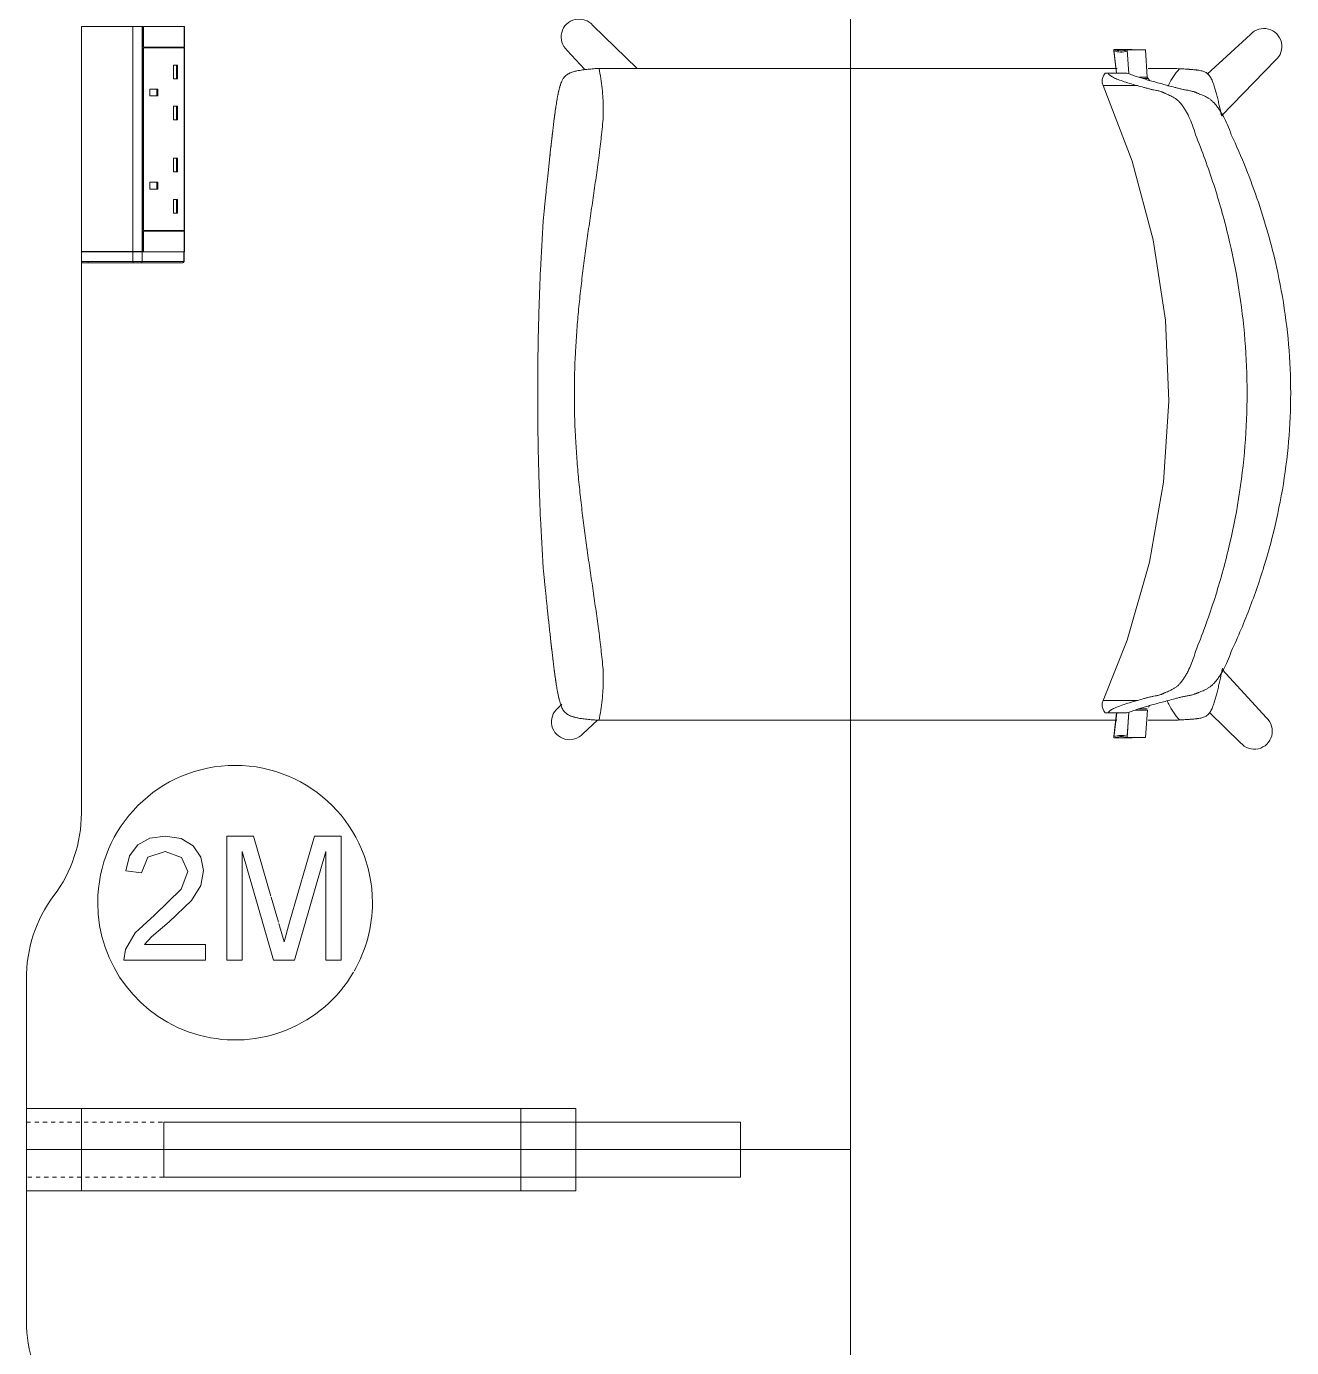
# Model space of a CAD drawing. Header units: millimetres. Extents: x 79795 to 317870, y -36033 to 97293.
# Drawn here: x 182100 to 183021, y 23693 to 24656 of the extents above; entities that cross this region are included whole.
import ezdxf

# ---------------------------------------------------------------- set-up
doc = ezdxf.new("R2010")
doc.units = ezdxf.units.MM
doc.header["$MEASUREMENT"] = 0
doc.linetypes.add('Dash', pattern=[6, 3, -3])
doc.layers.add('I-FURN', color=8, linetype='CONTINUOUS', lineweight=9)
doc.layers.add('I-FURN-HDLN', color=8, linetype='Dash', lineweight=9)

msp = doc.modelspace()

# ---------------------------------------------------------------- linework, layer by layer
at = {"layer": 'I-FURN'}
for p, q in [((182699.93, 23837.59), (182699.93, 24937.59)), ((182699.93, 24937.59), (182699.93, 23837.59)), ((182139.92, 24655.44), (182139.92, 24491.54)), ((182139.93, 24491.54), (182139.93, 24655.44)), ((182177.39, 24655.44), (182139.93, 24655.44)), ((182177.39, 24491.54), (182177.39, 24655.44)), ((182184.31, 24655.44), (182177.39, 24655.44)), ((182185.14, 24655.5), (182182.68, 24655.5)), ((182184.31, 24491.54), (182184.31, 24655.44)), ((182184.31, 24655.44), (182184.94, 24655.44)), ((182184.94, 24655.44), (182184.94, 24640.5)), ((182185.14, 24640.5), (182185.14, 24655.5)), ((182185.14, 24655.5), (182214.97, 24655.5)), ((182214.77, 24491.54), (182214.77, 24655.44)), ((182214.97, 24655.5), (182214.97, 24640.5)), ((182544.59, 24624.92), (182512.32, 24656.26)), ((182991.21, 24649.69), (182959.67, 24620.71)), ((182184.94, 24640), (182184.94, 24507)), ((182214.97, 24640.5), (182185.14, 24640.5)), ((182185.14, 24507), (182185.14, 24640)), ((182214.97, 24640), (182185.14, 24640)), ((182214.59, 24640.5), (182214.59, 24640)), ((182214.97, 24640), (182214.97, 24507)), ((182493.59, 24638.05), (182506.22, 24624.31)), ((182891.67, 24638.72), (182893.73, 24621.54)), ((182905, 24638.72), (182891.67, 24638.72)), ((182891.7, 24637.76), (182893.65, 24621.54)), ((182902.58, 24621.03), (182901.39, 24638.39)), ((182901.39, 24638.39), (182914.72, 24638.39)), ((182914.72, 24638.39), (182916.08, 24618.48)), ((182969.99, 24590.31), (183009.43, 24630.97)), ((182209.94, 24627.4), (182207.07, 24627.4)), ((182207.07, 24617.4), (182207.07, 24627.4)), ((182209.2, 24617.4), (182209.2, 24627.4)), ((182209.94, 24617.4), (182209.94, 24627.4)), ((182516.26, 24624.92), (182516.86, 24624.92)), ((182885.43, 24621.54), (182884.34, 24620)), ((182887.5, 24621.54), (182901.13, 24621.54)), ((182209.94, 24617.4), (182207.07, 24617.4)), ((182883.61, 24618.26), (182883.29, 24616.78)), ((182883.29, 24616.78), (182883.31, 24614.51)), ((182883.31, 24614.51), (182883.86, 24612.43)), ((182884.34, 24620), (182883.61, 24618.26)), ((182883.86, 24612.43), (182905.13, 24557.29)), ((182916.08, 24618.48), (182910.18, 24618.48)), ((182916.11, 24617.53), (182913.1, 24617.53)), ((182916.07, 24618.2), (182916.11, 24617.53)), ((182195.6, 24609.9), (182189.87, 24609.9)), ((182189.87, 24604.9), (182189.87, 24609.9)), ((182195.6, 24604.9), (182189.87, 24604.9)), ((182194.86, 24604.9), (182194.86, 24609.9)), ((182195.6, 24604.9), (182195.6, 24609.9)), ((182209.94, 24597.4), (182207.07, 24597.4)), ((182207.07, 24587.4), (182207.07, 24597.4)), ((182209.2, 24587.4), (182209.2, 24597.4)), ((182209.94, 24587.4), (182209.94, 24597.4)), ((182209.94, 24587.4), (182207.07, 24587.4)), ((182209.94, 24559.61), (182207.07, 24559.61)), ((182207.07, 24549.61), (182207.07, 24559.61)), ((182209.2, 24549.61), (182209.2, 24559.61)), ((182209.94, 24549.61), (182209.94, 24559.61)), ((182905.13, 24557.29), (182920.32, 24500.16)), ((182209.94, 24549.61), (182207.07, 24549.61)), ((182189.87, 24542.11), (182189.87, 24537.11)), ((182195.6, 24542.11), (182189.87, 24542.11)), ((182189.87, 24537.11), (182195.6, 24537.11)), ((182194.86, 24537.11), (182194.86, 24542.11)), ((182195.6, 24537.11), (182195.6, 24542.11)), ((182209.94, 24529.61), (182207.07, 24529.61)), ((182207.07, 24519.61), (182207.07, 24529.61)), ((182209.2, 24519.61), (182209.2, 24529.61)), ((182209.94, 24519.61), (182209.94, 24529.61)), ((182209.94, 24519.61), (182207.07, 24519.61)), ((182184.94, 24506.5), (182184.94, 24491.54)), ((182214.97, 24507), (182185.14, 24507)), ((182185.14, 24491.5), (182185.14, 24506.5)), ((182185.14, 24506.5), (182214.97, 24506.5)), ((182214.59, 24507), (182214.59, 24506.5)), ((182214.97, 24506.5), (182214.97, 24491.5)), ((182920.32, 24500.16), (182929.25, 24441.72)), ((182139.92, 24491.44), (182139.92, 24484.44)), ((182139.93, 24491.54), (182177.39, 24491.54)), ((182139.93, 24484.44), (182139.93, 24491.44)), ((182177.39, 24491.44), (182139.93, 24491.44)), ((182177.39, 24491.54), (182184.31, 24491.54)), ((182177.39, 24484.44), (182177.39, 24491.44)), ((182184.31, 24491.44), (182177.39, 24491.44)), ((182184.94, 24491.54), (182184.31, 24491.54)), ((182184.31, 24484.44), (182184.31, 24491.44)), ((182214.59, 24491.44), (182184.31, 24491.44)), ((182214.97, 24491.5), (182185.14, 24491.5)), ((182214.59, 24484.44), (182214.59, 24491.44)), ((182214.77, 24491.44), (182214.59, 24491.44)), ((182214.77, 24484.44), (182214.77, 24491.44)), ((182214.77, 24484.44), (182214.77, 24491.44)), ((182214.77, 24491.44), (182214.77, 24484.44)), ((182139.93, 24484.44), (182139.93, 24082.59)), ((182139.93, 24082.59), (182139.93, 24484.44)), ((182177.39, 24484.44), (182139.93, 24484.44)), ((182144.92, 24483.44), (182140.93, 24483.44)), ((182140.93, 24483.44), (182177.95, 24483.44)), ((182144.92, 24483.44), (182144.92, 24484.44)), ((182183.49, 24483.44), (182144.92, 24483.44)), ((182184.31, 24484.44), (182177.39, 24484.44)), ((182177.95, 24483.44), (182183.49, 24483.44)), ((182183.49, 24483.44), (182213.77, 24483.44)), ((182183.49, 24483.44), (182213.77, 24483.44)), ((182214.59, 24484.44), (182184.31, 24484.44)), ((182214.43, 24483.7), (182214.4, 24483.67)), ((182214.77, 24484.44), (182214.59, 24484.44)), ((182929.25, 24441.72), (182931.81, 24382.65)), ((182931.81, 24382.65), (182927.97, 24323.64)), ((182927.97, 24323.64), (182917.78, 24265.39)), ((182917.78, 24265.39), (182901.35, 24208.59)), ((182901.35, 24208.59), (182883.86, 24164.66)), ((183002.73, 24151.99), (182970.5, 24187.1)), ((182489.67, 24162.09), (182486.83, 24159.16)), ((182883.29, 24160.31), (182883.31, 24162.58)), ((182883.61, 24158.83), (182883.29, 24160.31)), ((182883.31, 24162.58), (182883.86, 24164.66)), ((182505.03, 24140.43), (182515.8, 24150.31)), ((182516.86, 24150.26), (182516.26, 24150.26)), ((182884.34, 24157.09), (182883.61, 24158.83)), ((182885.43, 24155.55), (182884.34, 24157.09)), ((182887.5, 24155.55), (182901.13, 24155.55)), ((182893.73, 24155.55), (182891.67, 24138.37)), ((182893.88, 24155.55), (182891.7, 24137.42)), ((182901.39, 24138.7), (182902.58, 24156.06)), ((182901.42, 24137.74), (182902.67, 24156.09)), ((182907.27, 24157.65), (182916.11, 24157.65)), ((182910.18, 24158.6), (182916.08, 24158.6)), ((182916.11, 24157.65), (182914.75, 24137.74)), ((182961.23, 24155.9), (182984.01, 24133.79)), ((182891.7, 24137.42), (182905.03, 24137.42)), ((182914.75, 24137.74), (182901.42, 24137.74)), ((182189.8, 24064.32), (182181, 24059.44)), ((182201.16, 24065.95), (182189.8, 24064.32)), ((182212.61, 24064.14), (182201.16, 24065.95)), ((182221.39, 24058.71), (182212.61, 24064.14)), ((182265.24, 24065.95), (182245.79, 24065.95)), ((182245.79, 24065.95), (182245.79, 23975.54)), ((182277.93, 24022.22), (182265.24, 24065.95)), ((182309.69, 24065.95), (182291.51, 24003.33)), ((182329.14, 24065.95), (182309.69, 24065.95)), ((182329.14, 23975.54), (182329.14, 24065.95)), ((182181, 24059.44), (182175.07, 24051.45)), ((182188.39, 24050.52), (182200.92, 24054.65)), ((182200.92, 24054.65), (182212.94, 24050.42)), ((182226.98, 24050.6), (182221.39, 24058.71)), ((182257.09, 23975.54), (182257.09, 24054.65)), ((182257.09, 24054.65), (182279.81, 23975.54)), ((182295.13, 23975.54), (182317.84, 24054.65)), ((182317.84, 24054.65), (182317.84, 23975.54)), ((182175.07, 24051.45), (182172.33, 24040.52)), ((182183.63, 24039.11), (182188.39, 24050.52)), ((182212.94, 24050.42), (182217.54, 24040.06)), ((182228.84, 24040.74), (182226.98, 24050.6)), ((182172.33, 24040.52), (182183.63, 24039.11)), ((182217.54, 24040.06), (182212.66, 24027.26)), ((182226.83, 24030.03), (182228.84, 24040.74)), ((182212.66, 24027.26), (182193.15, 24008.43)), ((182220.15, 24018.95), (182226.83, 24030.03)), ((182203.96, 24003.46), (182220.15, 24018.95)), ((182283.42, 24003.31), (182278.17, 24021.4)), ((182193.15, 24008.43), (182179, 23995.33)), ((182190.96, 23992.59), (182203.96, 24003.46)), ((182287.47, 23988.92), (182283.74, 24002.23)), ((182291.51, 24003.33), (182287.47, 23988.92)), ((182179, 23995.33), (182172.13, 23983.33)), ((182185.86, 23986.84), (182190.96, 23992.59)), ((182230.25, 23986.84), (182185.86, 23986.84)), ((182230.25, 23975.54), (182230.25, 23986.84)), ((182172.13, 23983.33), (182170.92, 23975.54)), ((182170.92, 23975.54), (182230.25, 23975.54)), ((182245.79, 23975.54), (182257.09, 23975.54)), ((182279.81, 23975.54), (182295.13, 23975.54)), ((182317.84, 23975.54), (182329.14, 23975.54)), ((182099.93, 23961.48), (182099.93, 23837.59)), ((182099.93, 23837.59), (182099.93, 23961.48)), ((182139.93, 23867.59), (182099.93, 23867.59)), ((182099.93, 23867.59), (182499.93, 23867.59)), ((182099.93, 23807.59), (182099.93, 23867.59)), ((182099.93, 23807.59), (182099.93, 23867.59)), ((182459.93, 23867.59), (182139.93, 23867.59)), ((182139.93, 23807.59), (182139.93, 23867.59)), ((182139.93, 23807.59), (182139.93, 23867.59)), ((182499.93, 23867.59), (182459.93, 23867.59)), ((182459.93, 23857.59), (182459.93, 23867.59)), ((182459.93, 23807.59), (182459.93, 23867.59)), ((182499.93, 23857.59), (182499.93, 23867.59)), ((182499.93, 23867.59), (182499.93, 23807.59)), ((182199.93, 23857.59), (182199.93, 23817.59)), ((182499.93, 23857.59), (182199.93, 23857.59)), ((182619.93, 23857.59), (182499.93, 23857.59)), ((182619.93, 23817.59), (182619.93, 23857.59)), ((182699.93, 23837.59), (182099.93, 23837.59)), ((182099.93, 23837.59), (182099.93, 23712.59)), ((182099.93, 23712.59), (182099.93, 23837.59)), ((182099.93, 23837.59), (182699.93, 23837.59)), ((182099.93, 23837.59), (182699.93, 23837.59)), ((182699.93, 23837.59), (182099.93, 23837.59)), ((182699.93, 22737.59), (182699.93, 23837.59)), ((182699.93, 23837.59), (182699.93, 22737.59)), ((182199.93, 23817.59), (182499.93, 23817.59)), ((182459.93, 23807.59), (182459.93, 23817.59)), ((182499.93, 23807.59), (182499.93, 23817.59)), ((182499.93, 23817.59), (182619.93, 23817.59)), ((182499.93, 23807.59), (182099.93, 23807.59)), ((182099.93, 23807.59), (182139.93, 23807.59)), ((182139.93, 23807.59), (182459.93, 23807.59)), ((182459.93, 23807.59), (182499.93, 23807.59))]:
    msp.add_line(p, q, dxfattribs=at)
at = {"layer": 'I-FURN', "flags": 128}
for points in [[(182140.92, 24483.44), (182140.88, 24483.44), (182140.84, 24483.45), (182140.8, 24483.45), (182140.76, 24483.45), (182140.72, 24483.46), (182140.68, 24483.47), (182140.64, 24483.48), (182140.61, 24483.49), (182140.57, 24483.51), (182140.53, 24483.52), (182140.49, 24483.54), (182140.46, 24483.55), (182140.42, 24483.57), (182140.39, 24483.59), (182140.36, 24483.62), (182140.32, 24483.64), (182140.29, 24483.66), (182140.26, 24483.69), (182140.23, 24483.72), (182140.2, 24483.75), (182140.18, 24483.77), (182140.15, 24483.8), (182140.12, 24483.84), (182140.1, 24483.87), (182140.08, 24483.9), (182140.06, 24483.94), (182140.04, 24483.97), (182140.02, 24484.01), (182140, 24484.04), (182139.99, 24484.08), (182139.97, 24484.12), (182139.96, 24484.16), (182139.95, 24484.19), (182139.94, 24484.23), (182139.93, 24484.27), (182139.93, 24484.31), (182139.92, 24484.35), (182139.92, 24484.39), (182139.92, 24484.43), (182139.92, 24484.44)], [(182144.92, 24483.44), (182144.76, 24483.44), (182144.6, 24483.44), (182144.44, 24483.44), (182144.28, 24483.44), (182144.13, 24483.44), (182143.97, 24483.44), (182143.81, 24483.44), (182143.66, 24483.44), (182143.51, 24483.44), (182143.36, 24483.44), (182143.22, 24483.44), (182143.07, 24483.44), (182142.93, 24483.44), (182142.8, 24483.44), (182142.66, 24483.44), (182142.53, 24483.44), (182142.4, 24483.44), (182142.28, 24483.44), (182142.16, 24483.44), (182142.05, 24483.44), (182141.94, 24483.44), (182141.84, 24483.44), (182141.74, 24483.44), (182141.64, 24483.44), (182141.55, 24483.44), (182141.47, 24483.44), (182141.39, 24483.44), (182141.32, 24483.44), (182141.25, 24483.44), (182141.19, 24483.44), (182141.14, 24483.44), (182141.09, 24483.44), (182141.05, 24483.44), (182141.01, 24483.44), (182140.98, 24483.44), (182140.95, 24483.44), (182140.94, 24483.44), (182140.93, 24483.44), (182140.92, 24483.44)], [(182140.92, 24483.44), (182140.92, 24483.44), (182140.93, 24483.44)], [(182140.93, 24483.44), (182141.21, 24483.44), (182141.62, 24483.44), (182142.17, 24483.44), (182142.85, 24483.44), (182143.67, 24483.44), (182144.62, 24483.44), (182145.7, 24483.44), (182146.91, 24483.44), (182148.24, 24483.44), (182149.7, 24483.44), (182151.28, 24483.44), (182152.98, 24483.44), (182154.8, 24483.44), (182156.74, 24483.44), (182158.78, 24483.44), (182160.93, 24483.44), (182163.19, 24483.44), (182165.55, 24483.44), (182168, 24483.44), (182170.55, 24483.44), (182173.19, 24483.44), (182175.91, 24483.44), (182177.95, 24483.44)], [(182177.95, 24483.44), (182178.09, 24483.44), (182178.22, 24483.44), (182178.36, 24483.44), (182178.51, 24483.44), (182178.65, 24483.44), (182178.8, 24483.44), (182178.95, 24483.44), (182179.11, 24483.44), (182179.26, 24483.44), (182179.42, 24483.44), (182179.57, 24483.44), (182179.73, 24483.44), (182179.89, 24483.44), (182180.05, 24483.44), (182180.21, 24483.44), (182180.37, 24483.44), (182180.53, 24483.44), (182180.69, 24483.44), (182180.85, 24483.44), (182181.01, 24483.44), (182181.16, 24483.44), (182181.32, 24483.44), (182181.47, 24483.44), (182181.62, 24483.44), (182181.77, 24483.44), (182181.91, 24483.44), (182182.06, 24483.44), (182182.2, 24483.44), (182182.34, 24483.44), (182182.47, 24483.44), (182182.6, 24483.44), (182182.73, 24483.44), (182182.85, 24483.44), (182182.97, 24483.44), (182183.08, 24483.44), (182183.19, 24483.44), (182183.29, 24483.44), (182183.39, 24483.44), (182183.49, 24483.44)], [(182214.77, 24484.44), (182214.77, 24484.4), (182214.76, 24484.36), (182214.76, 24484.32), (182214.75, 24484.28), (182214.75, 24484.24), (182214.74, 24484.2), (182214.73, 24484.17), (182214.72, 24484.13), (182214.7, 24484.09), (182214.69, 24484.05), (182214.67, 24484.02), (182214.65, 24483.98), (182214.63, 24483.94)]]:
    msp.add_lwpolyline(points, dxfattribs=at)
at = {"layer": 'I-FURN'}
for centre, radius, start, end in [((182502.35, 24647.78), 13.09, 40.39413, 228.01036), ((183000.94, 24640.94), 13.09, 310.41756, 138.03379), ((182495.31, 24149.19), 13.09, 130.3707, 317.98694), ((182993.98, 24142.27), 13.09, 220.39413, 48.01036), ((182251.86, 24017.41), 100, 0, 180), ((182039.93, 24082.59), 100, 323.1301, 0), ((182039.93, 24082.59), 100, 323.1301, 0), ((182199.95, 23962.58), 100.03, 143.1301, 180.62561), ((182199.95, 23962.58), 100.03, 143.1301, 180.62561), ((182251.86, 24017.41), 100, 180, 329.64757), ((182251.86, 24017.41), 100, 345, 0), ((182251.86, 24017.41), 100, 330, 344.91113), ((182199.93, 23712.59), 100, 180, 216.8699), ((182199.93, 23712.59), 100, 180, 216.8699)]:
    msp.add_arc(centre, radius, start, end, dxfattribs=at)
for centre, major_axis, ratio, start_param, end_param in [((182897.06, 24655.21), (0, -17.39), 0.978487, 5.960696, 6.540192), ((182897.09, 24654.26), (0, -17.39), 0.978487, 5.960696, 6.540192), ((182910.4, 24655.21), (0, -17.39), 0.978487, 5.960696, 6.044337), ((182140.93, 24484.44), (0, 1), 0.998113, 1.570796, 3.141593), ((182177.95, 24484.44), (0, 1), 0.56467, 1.570796, 3.141593), ((182183.49, 24484.44), (0, 1), 0.819152, 3.141593, 4.712389), ((182213.77, 24484.44), (0, -1), 0.819152, 0, 1.570796), ((182897.06, 24121.88), (0, -17.39), 0.978487, 2.884586, 3.464082), ((182897.09, 24120.93), (0, -17.39), 0.978487, 2.884586, 3.464082), ((182910.42, 24120.93), (0, -17.39), 0.978487, 3.380441, 3.464082)]:
    msp.add_ellipse(centre, major_axis=major_axis, ratio=ratio, start_param=start_param, end_param=end_param, dxfattribs=at)
for points, knots in [([(182476.15, 24513.89), (182476.47, 24517.06), (182476.95, 24521.75), (182477.57, 24527.85), (182478.04, 24532.4), (182478.48, 24536.69), (182478.91, 24540.79), (182479.34, 24544.97), (182479.81, 24549.44), (182480.32, 24554.21), (182480.84, 24559.05), (182481.36, 24563.86), (182481.89, 24568.61), (182482.38, 24572.96), (182482.85, 24577.04), (182483.26, 24580.52), (182483.61, 24583.43), (182483.9, 24585.73), (182484.18, 24587.95), (182484.54, 24590.69), (182484.99, 24594), (182485.5, 24597.51), (182485.91, 24600.14), (182486.17, 24601.69), (182486.38, 24602.86), (182486.59, 24604.07), (182486.91, 24605.73), (182487.34, 24607.8), (182487.9, 24610.13), (182488.69, 24612.96), (182489.52, 24615.36), (182490.39, 24617), (182490.93, 24617.82), (182491.34, 24618.36), (182491.77, 24618.86), (182492.39, 24619.49), (182493.61, 24620.49), (182495.3, 24621.44), (182497.26, 24622.22), (182498.92, 24622.73), (182500.78, 24623.16), (182503.4, 24623.64), (182506.88, 24624.11), (182510.98, 24624.52), (182514.36, 24624.79), (182515.8, 24624.89), (182516.26, 24624.92)], [0, 0, 0, 0, 0.0625, 0.09375, 0.125, 0.15625, 0.1875, 0.21875, 0.25, 0.28125, 0.3125, 0.34375, 0.375, 0.40625, 0.4375, 0.46875, 0.484375, 0.5, 0.515625, 0.53125, 0.5625, 0.59375, 0.609375, 0.617188, 0.625, 0.632812, 0.640625, 0.65625, 0.671875, 0.6875, 0.71875, 0.734375, 0.742188, 0.75, 0.757812, 0.765625, 0.78125, 0.8125, 0.828125, 0.84375, 0.859375, 0.875, 0.90625, 0.9375, 0.96875, 1, 1, 1, 1]), ([(182500.25, 24623.03), (182499.79, 24622.93), (182498.65, 24622.65), (182497.01, 24622.14), (182495.67, 24621.58), (182494.93, 24621.2), (182494.75, 24621.1)], [0.11388456, 0.11388456, 0.11388456, 0.11388456, 0.125, 0.14285714, 0.16071429, 0.16623382, 0.16623382, 0.16623382, 0.16623382]), ([(182498.87, 24387.59), (182498.89, 24397.64), (182499.28, 24412.68), (182500.54, 24432.75), (182501.78, 24447.76), (182503.33, 24462.74), (182505.07, 24477.65), (182506.99, 24492.11), (182509.02, 24506.55), (182510.81, 24518.91), (182512.29, 24528.81), (182513.36, 24536.22), (182514.42, 24543.6), (182515.5, 24550.96), (182516.35, 24557.1), (182516.98, 24562.02), (182517.41, 24565.72), (182517.83, 24569.44), (182518.44, 24574.4), (182519.17, 24580.62), (182519.71, 24586.84), (182519.94, 24591.8), (182519.98, 24595.51), (182519.89, 24599.2), (182519.67, 24604.12), (182518.96, 24612.72), (182517.83, 24620.05), (182516.86, 24624.92)], [0, 0, 0, 0, 0.125, 0.1875, 0.25, 0.3125, 0.375, 0.4375, 0.5, 0.5625, 0.59375, 0.625, 0.65625, 0.6875, 0.71875, 0.734375, 0.75, 0.765625, 0.78125, 0.8125, 0.84375, 0.859375, 0.875, 0.890625, 0.90625, 0.9375, 1, 1, 1, 1]), ([(182516.86, 24624.92), (182527.06, 24624.92), (182541.99, 24624.92), (182561.69, 24624.92), (182576.47, 24624.92), (182591.15, 24624.92), (182605.76, 24624.92), (182618.08, 24624.92), (182628.08, 24624.92), (182635.69, 24624.92), (182643.32, 24624.92), (182653.4, 24624.92), (182665.88, 24624.92), (182678.33, 24624.92), (182688.37, 24624.92), (182694.78, 24624.92), (182698.65, 24624.92), (182699.98, 24624.92)], [-1, -1, -1, -1, -0.9285714, -0.8928571, -0.8571429, -0.8214286, -0.7857143, -0.75, -0.7321429, -0.7142857, -0.6964286, -0.6785714, -0.6428571, -0.6071429, -0.5892857, -0.5714286, -0.5621337, -0.5621337, -0.5621337, -0.5621337]), ([(182699.98, 24624.92), (182701.2, 24624.92), (182704.95, 24624.92), (182713.72, 24624.92), (182726.23, 24624.92), (182741.19, 24624.92), (182756.37, 24624.92), (182771.5, 24624.92), (182786.39, 24624.92), (182798.83, 24624.92), (182808.87, 24624.92), (182816.49, 24624.92), (182824.07, 24624.92), (182833.97, 24624.92), (182846.21, 24624.92), (182858.58, 24624.92), (182868.68, 24624.92), (182876.41, 24624.92), (182884.22, 24624.92), (182890.06, 24624.92), (182893.33, 24624.92), (182894.03, 24624.92)], [-0.5621337, -0.5621337, -0.5621337, -0.5621337, -0.5535714, -0.5357143, -0.5, -0.4642857, -0.4285714, -0.3928571, -0.3571429, -0.3214286, -0.3035714, -0.2857143, -0.2678571, -0.25, -0.2142857, -0.1785714, -0.1607143, -0.1428571, -0.125, -0.1071429, -0.1022726, -0.1022726, -0.1022726, -0.1022726]), ([(182887.5, 24621.54), (182886.94, 24621.54), (182886.12, 24621.54), (182885.46, 24621.54), (182885.36, 24621.54), (182885.99, 24621.54), (182886.77, 24621.54), (182887.14, 24621.54)], [0, 0, 0, 0, 0.125, 0.25, 0.375, 0.5, 0.5828112, 0.5828112, 0.5828112, 0.5828112]), ([(182939.46, 24624.72), (182937.87, 24622.84), (182935.03, 24619.03), (182932.48, 24614.77), (182931.3, 24612.43), (182931.12, 24612.06)], [0, 0, 0, 0, 0.02777778, 0.05555556, 0.06066679, 0.06066679, 0.06066679, 0.06066679]), ([(182939.46, 24624.72), (182940.54, 24624.66), (182942.2, 24624.57), (182944.15, 24624.45), (182945.25, 24624.38), (182946.07, 24624.32), (182946.87, 24624.27), (182947.88, 24624.19), (182949.1, 24624.1), (182950.33, 24623.98), (182951.22, 24623.89), (182951.73, 24623.83), (182952.13, 24623.79), (182952.52, 24623.74), (182953.03, 24623.67), (182953.91, 24623.54), (182955.11, 24623.32), (182956.46, 24622.99), (182957.69, 24622.56), (182958.91, 24621.93), (182960.08, 24621.03), (182961, 24620.06), (182961.65, 24619.18), (182962.08, 24618.51), (182962.48, 24617.82), (182962.98, 24616.84), (182963.56, 24615.52), (182964.21, 24613.84), (182964.81, 24612.05), (182965.34, 24610.32), (182965.8, 24608.73), (182966.22, 24607.18), (182966.66, 24605.51), (182967.12, 24603.67), (182967.71, 24601.2), (182968.74, 24596.78), (182969.55, 24593.02), (182970.05, 24590.68)], [0, 0, 0, 0, 0.0625, 0.09375, 0.109375, 0.125, 0.140625, 0.15625, 0.1875, 0.21875, 0.234375, 0.242188, 0.25, 0.257812, 0.265625, 0.28125, 0.3125, 0.34375, 0.375, 0.40625, 0.4375, 0.46875, 0.484375, 0.5, 0.515625, 0.53125, 0.5625, 0.59375, 0.625, 0.65625, 0.6875, 0.71875, 0.75, 0.78125, 0.8125, 0.875, 1, 1, 1, 1]), ([(182488.76, 24613.07), (182488.71, 24612.92), (182488.47, 24612.15), (182488.08, 24610.78), (182487.62, 24608.99), (182487.2, 24607.14), (182486.95, 24605.88), (182486.83, 24605.27)], [0.2634642, 0.2634642, 0.2634642, 0.2634642, 0.26785714, 0.28571429, 0.30357143, 0.32142857, 0.33764593, 0.33764593, 0.33764593, 0.33764593]), ([(182884.52, 24612.43), (182884.78, 24612.43), (182885.42, 24612.43), (182887.42, 24612.43), (182891.32, 24612.43), (182898.53, 24612.43), (182905.05, 24612.43), (182908.81, 24612.43)], [0.4444444, 0.4444444, 0.4444444, 0.4444444, 0.5138889, 0.5833333, 0.7222222, 0.8611111, 1, 1, 1, 1]), ([(182908.27, 24619.11), (182910.16, 24618.43), (182913.39, 24617.38), (182918.42, 24615.92), (182922.5, 24614.8), (182926.74, 24613.65), (182931.22, 24612.47), (182935.27, 24611.39), (182938.62, 24610.51), (182940.77, 24609.95), (182942.48, 24609.55), (182944.17, 24609.24), (182945.86, 24608.97), (182947.6, 24608.61), (182948.95, 24608.27), (182950.12, 24607.91), (182950.97, 24607.59), (182951.47, 24607.39), (182951.84, 24607.23), (182952.22, 24607.07), (182952.73, 24606.86), (182953.64, 24606.5), (182954.97, 24605.98), (182956.62, 24605.32), (182958.31, 24604.55), (182960.03, 24603.63), (182961.75, 24602.5), (182963.18, 24601.34), (182964.16, 24600.39), (182964.72, 24599.81), (182965.13, 24599.34), (182965.54, 24598.86), (182966.09, 24598.2), (182967.04, 24596.99), (182968.38, 24595.13), (182969.97, 24592.65), (182972.03, 24589.04), (182974.5, 24583.93), (182976.35, 24579.21), (182977.23, 24576.68)], [0, 0, 0, 0, 0.142857, 0.214286, 0.285714, 0.357143, 0.428571, 0.5, 0.535714, 0.571429, 0.589286, 0.607143, 0.642857, 0.660714, 0.678571, 0.696429, 0.705357, 0.709821, 0.714286, 0.71875, 0.723214, 0.732143, 0.75, 0.767857, 0.785714, 0.803571, 0.821429, 0.839286, 0.848214, 0.852679, 0.857143, 0.861607, 0.866071, 0.875, 0.892857, 0.910714, 0.928571, 0.964286, 1, 1, 1, 1]), ([(182951.16, 24576.68), (182950.46, 24579.16), (182948.95, 24583.82), (182946.84, 24588.87), (182945.04, 24592.46), (182943.62, 24594.93), (182942.4, 24596.8), (182941.53, 24598.01), (182941.02, 24598.67), (182940.64, 24599.15), (182940.26, 24599.62), (182939.73, 24600.21), (182938.8, 24601.18), (182937.41, 24602.38), (182935.7, 24603.56), (182933.98, 24604.53), (182932.3, 24605.36), (182930.66, 24606.07), (182929.37, 24606.62), (182928.5, 24607), (182928.02, 24607.22), (182927.67, 24607.38), (182927.32, 24607.55), (182926.87, 24607.75), (182926.11, 24608.06), (182925.07, 24608.41), (182923.91, 24608.72), (182922.42, 24609.04), (182920.97, 24609.26), (182919.49, 24609.53), (182918.32, 24609.81), (182917.12, 24610.14), (182915.52, 24610.56), (182912.73, 24611.32), (182910.37, 24611.98), (182908.81, 24612.43)], [0, 0, 0, 0, 0.0625, 0.125, 0.15625, 0.1875, 0.21875, 0.234375, 0.242188, 0.25, 0.257812, 0.265625, 0.28125, 0.3125, 0.34375, 0.375, 0.40625, 0.4375, 0.46875, 0.484375, 0.492188, 0.5, 0.507812, 0.515625, 0.53125, 0.5625, 0.59375, 0.625, 0.6875, 0.71875, 0.75, 0.78125, 0.8125, 0.875, 1, 1, 1, 1]), ([(182917.68, 24616.2), (182917.41, 24616.6), (182916.92, 24617.32), (182916.45, 24617.94), (182916.23, 24618.22)], [-0.5281276, -0.5281276, -0.5281276, -0.5281276, -0.3333333, -0.1726205, -0.1726205, -0.1726205, -0.1726205]), ([(182485.42, 24596.94), (182485.39, 24596.76), (182485.25, 24595.81), (182485, 24594.04), (182484.67, 24591.66), (182484.41, 24589.72), (182484.26, 24588.57), (182484.21, 24588.16)], [0.40654079, 0.40654079, 0.40654079, 0.40654079, 0.41071429, 0.42857143, 0.44642857, 0.46428571, 0.47431632, 0.47431632, 0.47431632, 0.47431632]), ([(182483.18, 24579.88), (182483.14, 24579.53), (182483.02, 24578.48), (182482.72, 24575.91), (182482.29, 24572.24), (182481.83, 24568.11), (182481.38, 24564.06), (182481.08, 24561.25), (182480.92, 24559.83)], [0.5447675, 0.5447675, 0.5447675, 0.5447675, 0.5535714, 0.5714286, 0.6071429, 0.6428571, 0.6785714, 0.7142857, 0.7142857, 0.7142857, 0.7142857]), ([(182951.16, 24200.4), (182956.03, 24212.34), (182964.84, 24236.51), (182978.89, 24286.09), (182989.24, 24349.8), (182989.24, 24427.28), (182978.89, 24490.99), (182964.84, 24540.57), (182956.03, 24564.74), (182951.16, 24576.68)], [-1, -1, -1, -1, -0.9, -0.8, -0.6, -0.4, -0.2, -0.1, 0, 0, 0, 0]), ([(182977.23, 24576.68), (182984.71, 24560.61), (182997.87, 24527.77), (183013.66, 24470.84), (183022.16, 24406.32), (183019, 24335.36), (183006.51, 24277.55), (182991.37, 24232.84), (182982.22, 24211.12), (182977.23, 24200.4)], [-1, -1, -1, -1, -0.863636, -0.727273, -0.545455, -0.363636, -0.181818, -0.090909, 0, 0, 0, 0]), ([(182476.15, 24261.29), (182475.4, 24273.28), (182474.42, 24291.28), (182473.57, 24312.29), (182473.17, 24324.31), (182472.9, 24333.32), (182472.68, 24342.35), (182472.49, 24351.37), (182472.35, 24360.4), (182472.25, 24369.45), (182472.19, 24378.51), (182472.17, 24387.59), (182472.19, 24396.67), (182472.25, 24405.74), (182472.35, 24414.78), (182472.49, 24423.81), (182472.68, 24432.84), (182472.9, 24441.86), (182473.17, 24450.88), (182473.57, 24462.89), (182474.42, 24483.91), (182475.4, 24501.91), (182476.15, 24513.89)], [0, 0, 0, 0, 0.142857, 0.214286, 0.25, 0.285714, 0.321429, 0.357143, 0.392857, 0.428571, 0.464286, 0.5, 0.535714, 0.571429, 0.607143, 0.642857, 0.678571, 0.714286, 0.75, 0.785714, 0.857143, 1, 1, 1, 1]), ([(182473.32, 24455.44), (182473.27, 24453.88), (182473.18, 24451.34), (182473.11, 24448.79), (182473.08, 24447.8)], [0.4630419, 0.4630419, 0.4630419, 0.4630419, 0.5, 0.52352779, 0.52352779, 0.52352779, 0.52352779]), ([(182516.86, 24150.26), (182517.83, 24155.13), (182518.96, 24162.47), (182519.67, 24171.06), (182519.89, 24175.98), (182519.98, 24179.68), (182519.94, 24183.38), (182519.71, 24188.34), (182519.17, 24194.56), (182518.44, 24200.78), (182517.83, 24205.75), (182517.41, 24209.46), (182516.98, 24213.16), (182516.35, 24218.08), (182515.5, 24224.22), (182514.42, 24231.59), (182513.36, 24238.96), (182512.29, 24246.37), (182510.81, 24256.27), (182509.02, 24268.64), (182506.99, 24283.07), (182505.07, 24297.53), (182503.33, 24312.44), (182501.78, 24327.43), (182500.54, 24342.43), (182499.28, 24362.5), (182498.89, 24377.55), (182498.87, 24387.59)], [0, 0, 0, 0, 0.0625, 0.09375, 0.109375, 0.125, 0.140625, 0.15625, 0.1875, 0.21875, 0.234375, 0.25, 0.265625, 0.28125, 0.3125, 0.34375, 0.375, 0.40625, 0.4375, 0.5, 0.5625, 0.625, 0.6875, 0.75, 0.8125, 0.875, 1, 1, 1, 1]), ([(182473.08, 24327.38), (182473.11, 24326.39), (182473.19, 24323.61), (182473.29, 24320.82), (182473.36, 24319.03)], [0.47647303, 0.47647303, 0.47647303, 0.47647303, 0.5, 0.54260339, 0.54260339, 0.54260339, 0.54260339]), ([(182516.26, 24150.26), (182515.84, 24150.29), (182514.49, 24150.39), (182511.19, 24150.65), (182507.12, 24151.05), (182503.63, 24151.51), (182500.98, 24151.99), (182499.1, 24152.41), (182497.41, 24152.91), (182495.92, 24153.49), (182494.57, 24154.15), (182493.36, 24154.91), (182492.48, 24155.62), (182491.85, 24156.24), (182491.27, 24156.89), (182490.58, 24157.84), (182489.57, 24159.71), (182488.73, 24162.09), (182487.94, 24164.89), (182487.38, 24167.2), (182486.96, 24169.23), (182486.64, 24170.86), (182486.42, 24172.05), (182486.22, 24173.19), (182485.97, 24174.7), (182485.56, 24177.24), (182485.07, 24180.59), (182484.64, 24183.73), (182484.29, 24186.34), (182484.02, 24188.5), (182483.74, 24190.75), (182483.39, 24193.61), (182482.97, 24197.09), (182482.49, 24201.25), (182481.98, 24205.7), (182481.44, 24210.63), (182480.88, 24215.76), (182480.32, 24220.95), (182479.79, 24225.98), (182479.31, 24230.53), (182478.88, 24234.67), (182478.46, 24238.67), (182478.03, 24242.9), (182477.56, 24247.43), (182476.95, 24253.49), (182476.47, 24258.15), (182476.15, 24261.29)], [0, 0, 0, 0, 0.03125, 0.0625, 0.09375, 0.125, 0.140625, 0.15625, 0.171875, 0.1875, 0.203125, 0.21875, 0.234375, 0.242188, 0.25, 0.265625, 0.28125, 0.3125, 0.328125, 0.34375, 0.359375, 0.367188, 0.375, 0.382812, 0.390625, 0.40625, 0.4375, 0.46875, 0.484375, 0.5, 0.515625, 0.53125, 0.5625, 0.59375, 0.625, 0.65625, 0.6875, 0.71875, 0.75, 0.78125, 0.8125, 0.84375, 0.875, 0.90625, 0.9375, 1, 1, 1, 1]), ([(182481.16, 24213.17), (182481.32, 24211.75), (182481.62, 24209.01), (182482.05, 24205.15), (182482.42, 24201.87), (182482.73, 24199.16), (182482.98, 24197.02), (182483.19, 24195.24), (182483.32, 24194.2), (182483.36, 24193.84)], [0.2857143, 0.2857143, 0.2857143, 0.2857143, 0.3214286, 0.3571429, 0.3928571, 0.4107143, 0.4285714, 0.4464286, 0.4561916, 0.4561916, 0.4561916, 0.4561916]), ([(182977.23, 24200.4), (182976.35, 24197.88), (182974.5, 24193.15), (182972.03, 24188.05), (182969.97, 24184.44), (182968.38, 24181.96), (182967.04, 24180.09), (182966.09, 24178.89), (182965.54, 24178.23), (182965.13, 24177.74), (182964.72, 24177.28), (182964.16, 24176.69), (182963.18, 24175.74), (182961.75, 24174.58), (182960.03, 24173.46), (182958.31, 24172.54), (182956.62, 24171.77), (182954.97, 24171.11), (182953.64, 24170.59), (182952.73, 24170.23), (182952.22, 24170.02), (182951.84, 24169.85), (182951.47, 24169.69), (182950.97, 24169.49), (182950.12, 24169.18), (182948.95, 24168.81), (182947.6, 24168.47), (182945.86, 24168.12), (182944.17, 24167.85), (182942.48, 24167.54), (182941.2, 24167.24), (182939.9, 24166.91), (182938.2, 24166.47), (182935.27, 24165.7), (182931.23, 24164.62), (182926.74, 24163.43), (182922.5, 24162.29), (182918.42, 24161.16), (182914.64, 24160.07), (182911.24, 24159.01), (182909.22, 24158.32), (182908.27, 24157.98)], [0, 0, 0, 0, 0.035714, 0.071429, 0.089286, 0.107143, 0.125, 0.133929, 0.138393, 0.142857, 0.147321, 0.151786, 0.160714, 0.178571, 0.196429, 0.214286, 0.232143, 0.25, 0.267857, 0.276786, 0.28125, 0.285714, 0.290179, 0.294643, 0.303571, 0.321429, 0.339286, 0.357143, 0.392857, 0.410714, 0.428571, 0.446429, 0.464286, 0.5, 0.571429, 0.642857, 0.714286, 0.785714, 0.857143, 0.928571, 1, 1, 1, 1]), ([(182908.81, 24164.66), (182910.37, 24165.11), (182912.73, 24165.77), (182915.52, 24166.53), (182917.12, 24166.95), (182918.32, 24167.28), (182919.49, 24167.55), (182920.97, 24167.83), (182922.42, 24168.05), (182923.91, 24168.36), (182925.07, 24168.67), (182926.11, 24169.03), (182926.87, 24169.34), (182927.32, 24169.54), (182927.67, 24169.7), (182928.02, 24169.87), (182928.5, 24170.09), (182929.37, 24170.47), (182930.66, 24171.01), (182932.3, 24171.73), (182933.98, 24172.55), (182935.7, 24173.53), (182937.41, 24174.71), (182938.8, 24175.91), (182939.73, 24176.87), (182940.26, 24177.47), (182940.64, 24177.93), (182941.02, 24178.42), (182941.53, 24179.08), (182942.4, 24180.29), (182943.62, 24182.16), (182945.04, 24184.63), (182946.84, 24188.22), (182948.95, 24193.27), (182950.46, 24197.92), (182951.16, 24200.4)], [0, 0, 0, 0, 0.125, 0.1875, 0.21875, 0.25, 0.28125, 0.3125, 0.375, 0.40625, 0.4375, 0.46875, 0.484375, 0.492188, 0.5, 0.507812, 0.515625, 0.53125, 0.5625, 0.59375, 0.625, 0.65625, 0.6875, 0.71875, 0.734375, 0.742188, 0.75, 0.757812, 0.765625, 0.78125, 0.8125, 0.84375, 0.875, 0.9375, 1, 1, 1, 1]), ([(182484.32, 24186.14), (182484.38, 24185.72), (182484.53, 24184.58), (182484.78, 24182.68), (182485.11, 24180.36), (182485.35, 24178.7), (182485.48, 24177.84), (182485.5, 24177.73)], [0.52489931, 0.52489931, 0.52489931, 0.52489931, 0.53571429, 0.55357143, 0.57142857, 0.58928571, 0.5919133, 0.5919133, 0.5919133, 0.5919133]), ([(182970.05, 24184.5), (182969.55, 24182.16), (182968.74, 24178.41), (182967.71, 24173.98), (182967.12, 24171.51), (182966.66, 24169.68), (182966.22, 24168), (182965.8, 24166.45), (182965.34, 24164.86), (182964.81, 24163.13), (182964.21, 24161.35), (182963.56, 24159.66), (182962.98, 24158.35), (182962.48, 24157.37), (182962.08, 24156.68), (182961.65, 24156), (182961, 24155.12), (182960.08, 24154.16), (182958.91, 24153.25), (182957.69, 24152.63), (182956.46, 24152.2), (182955.11, 24151.86), (182953.91, 24151.65), (182953.03, 24151.52), (182952.52, 24151.45), (182952.13, 24151.4), (182951.73, 24151.35), (182951.22, 24151.29), (182950.33, 24151.2), (182949.1, 24151.09), (182947.88, 24150.99), (182946.87, 24150.92), (182946.07, 24150.86), (182945.25, 24150.81), (182944.15, 24150.74), (182942.2, 24150.62), (182940.54, 24150.53), (182939.46, 24150.47)], [0, 0, 0, 0, 0.125, 0.1875, 0.21875, 0.25, 0.28125, 0.3125, 0.34375, 0.375, 0.40625, 0.4375, 0.46875, 0.484375, 0.5, 0.515625, 0.53125, 0.5625, 0.59375, 0.625, 0.65625, 0.6875, 0.71875, 0.734375, 0.742188, 0.75, 0.757812, 0.765625, 0.78125, 0.8125, 0.84375, 0.859375, 0.875, 0.890625, 0.90625, 0.9375, 1, 1, 1, 1]), ([(182486.87, 24169.67), (182487.01, 24168.98), (182487.29, 24167.66), (182487.73, 24165.74), (182488.2, 24163.95), (182488.57, 24162.69), (182488.78, 24162.05), (182488.79, 24162.03)], [0.66001447, 0.66001447, 0.66001447, 0.66001447, 0.67857143, 0.69642857, 0.71428571, 0.73214286, 0.73259197, 0.73259197, 0.73259197, 0.73259197]), ([(182908.81, 24164.66), (182905.8, 24164.66), (182900.43, 24164.66), (182894.05, 24164.66), (182889.3, 24164.66), (182886.65, 24164.66), (182885.22, 24164.66), (182884.73, 24164.66), (182884.52, 24164.66)], [0, 0, 0, 0, 0.1111111, 0.2222222, 0.3333333, 0.4444444, 0.5, 0.5555556, 0.5555556, 0.5555556, 0.5555556]), ([(182930.48, 24164.48), (182930.86, 24163.66), (182932.21, 24160.86), (182935.03, 24156.15), (182937.87, 24152.35), (182939.46, 24150.47)], [0.93303317, 0.93303317, 0.93303317, 0.93303317, 0.94444444, 0.97222222, 1, 1, 1, 1]), ([(182496.14, 24153.42), (182496.26, 24153.37), (182497.05, 24153.04), (182498.57, 24152.54), (182500.37, 24152.11), (182501.55, 24151.89), (182501.93, 24151.82)], [0.83602658, 0.83602658, 0.83602658, 0.83602658, 0.83928571, 0.85714286, 0.875, 0.88324401, 0.88324401, 0.88324401, 0.88324401]), ([(182700, 24150.26), (182698.78, 24150.26), (182695.01, 24150.26), (182688.69, 24150.26), (182678.59, 24150.26), (182666.02, 24150.26), (182650.9, 24150.26), (182635.55, 24150.26), (182620.33, 24150.26), (182605.48, 24150.26), (182590.82, 24150.26), (182576.15, 24150.26), (182561.41, 24150.26), (182541.81, 24150.26), (182526.97, 24150.26), (182516.86, 24150.26)], [-0.4371491, -0.4371491, -0.4371491, -0.4371491, -0.4285714, -0.4107143, -0.3928571, -0.3571429, -0.3214286, -0.2857143, -0.25, -0.2142857, -0.1785714, -0.1428571, -0.1071429, -0.0714286, 0, 0, 0, 0]), ([(182893.96, 24150.26), (182893.51, 24150.26), (182887.97, 24150.26), (182877.18, 24150.26), (182861.76, 24150.26), (182846.7, 24150.26), (182834.21, 24150.26), (182824.14, 24150.26), (182816.47, 24150.26), (182808.8, 24150.26), (182798.7, 24150.26), (182786.22, 24150.26), (182773.8, 24150.26), (182763.8, 24150.26), (182756.22, 24150.26), (182748.65, 24150.26), (182738.7, 24150.26), (182726.36, 24150.26), (182713.98, 24150.26), (182705.17, 24150.26), (182701.32, 24150.26), (182700, 24150.26)], [-0.896036, -0.896036, -0.896036, -0.896036, -0.8928571, -0.8571429, -0.8214286, -0.7857143, -0.75, -0.7321429, -0.7142857, -0.6964286, -0.6785714, -0.6428571, -0.6071429, -0.5892857, -0.5714286, -0.5535714, -0.5357143, -0.5, -0.4642857, -0.4464286, -0.4371491, -0.4371491, -0.4371491, -0.4371491]), ([(182887.13, 24155.55), (182886.76, 24155.55), (182885.98, 24155.55), (182885.36, 24155.55), (182885.46, 24155.55), (182886.12, 24155.55), (182886.94, 24155.55), (182887.5, 24155.55)], [0.4162183, 0.4162183, 0.4162183, 0.4162183, 0.5, 0.625, 0.75, 0.875, 1, 1, 1, 1])]:
    msp.add_open_spline(points, degree=3, knots=knots, dxfattribs=at)
for points in [[(182908.81, 24612.43), (182906.78, 24612.96), (182902.96, 24614.05), (182898, 24615.71), (182893.79, 24617.23), (182890.53, 24618.7), (182888.4, 24620.2), (182887.69, 24621.11), (182887.5, 24621.54)], [(182901.13, 24621.54), (182902.22, 24621.15), (182904.48, 24620.35), (182906.96, 24619.52), (182908.27, 24619.11)], [(182916.64, 24624.92), (182923.15, 24624.92), (182929.47, 24624.92), (182935.62, 24624.92)], [(182935.62, 24624.92), (182936.26, 24624.89), (182937.54, 24624.82), (182938.83, 24624.75), (182939.46, 24624.72)], [(182472.18, 24392.8), (182472.18, 24391.06), (182472.17, 24389.33), (182472.17, 24387.59)], [(182472.17, 24387.59), (182472.17, 24385.86), (182472.18, 24384.12), (182472.18, 24382.38)], [(182970.05, 24184.5), (182970.28, 24185.72), (182970.51, 24186.94), (182970.74, 24188.16)], [(182970.73, 24188.1), (182970.51, 24186.9), (182970.28, 24185.7), (182970.05, 24184.5)], [(182887.5, 24155.55), (182887.69, 24155.98), (182888.4, 24156.89), (182890.53, 24158.38), (182893.79, 24159.86), (182898, 24161.38), (182902.96, 24163.03), (182906.78, 24164.12), (182908.81, 24164.66)], [(182916.88, 24159.73), (182917.14, 24160.1), (182917.41, 24160.48), (182917.68, 24160.88)], [(182908.27, 24157.98), (182906.96, 24157.57), (182904.48, 24156.74), (182902.22, 24155.93), (182901.13, 24155.55)], [(182935.62, 24150.26), (182929.5, 24150.26), (182923.21, 24150.26), (182916.7, 24150.26)], [(182939.46, 24150.47), (182938.83, 24150.43), (182937.54, 24150.36), (182936.26, 24150.3), (182935.62, 24150.26)]]:
    msp.add_open_spline(points, degree=3, dxfattribs=at)
at = {"layer": 'I-FURN-HDLN'}
for p, q in [((182099.93, 23817.59), (182099.93, 23857.59)), ((182099.93, 23857.59), (182619.93, 23857.59)), ((182619.93, 23857.59), (182619.93, 23817.59)), ((182619.93, 23817.59), (182099.93, 23817.59))]:
    msp.add_line(p, q, dxfattribs=at)

doc.saveas('drawing.dxf')
